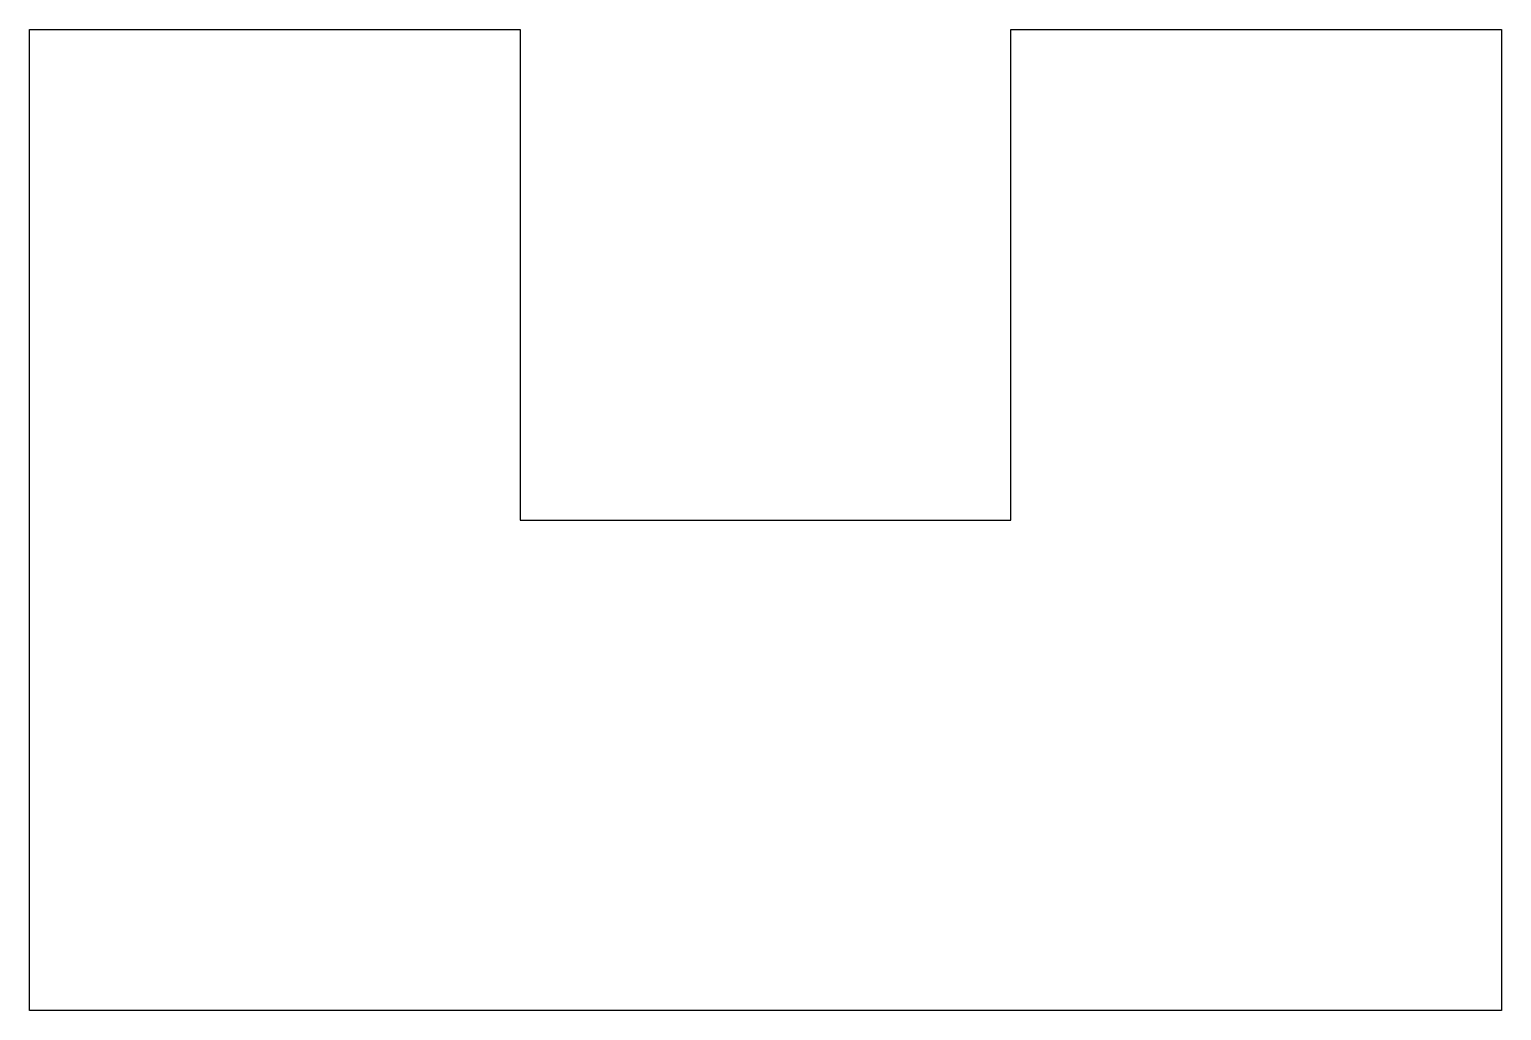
# Model space of a CAD drawing. Extents: x -27 to 27, y 0 to 36.
import ezdxf

# ---------------------------------------------------------------- set-up
doc = ezdxf.new("R2010")
doc.units = 0
doc.layers.get('0').update_dxf_attribs({"linetype": 'continuous'})

# ---------------------------------------------------------------- blocks, each defined once
blk = doc.blocks.new('PAD_PROJ')
at = {"color": 0}
for p, q in [((-27, 0), (-27, 36)), ((-27, 36), (-9, 36)), ((-9, 36), (-9, 18)), ((9, 18), (9, 36)), ((9, 36), (27, 36)), ((27, 36), (27, 0)), ((-9, 18), (9, 18)), ((27, 0), (-27, 0))]:
    blk.add_line(p, q, dxfattribs=at)

msp = doc.modelspace()

# ---------------------------------------------------------------- block references
msp.add_blockref('PAD_PROJ', (0, 0))

doc.saveas('drawing.dxf')
